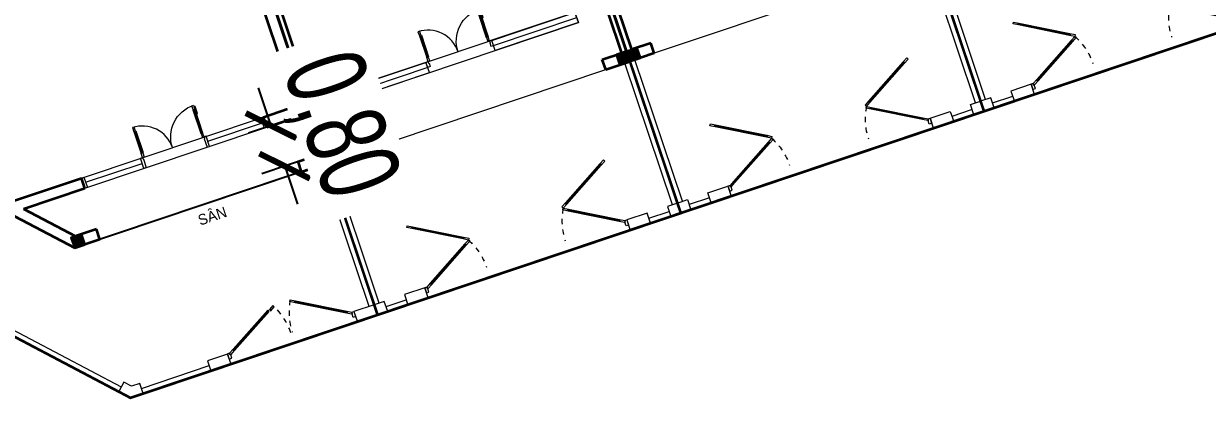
# Model space of a CAD drawing. Header units: metres. Extents: x 568336 to 569219, y 2065964 to 2066430.
# Drawn here: x 568539.76 to 568561.97, y 2066015.33 to 2066022.37 of the extents above; entities that cross this region are included whole.
import ezdxf

# ---------------------------------------------------------------- set-up
doc = ezdxf.new("R2010")
doc.units = ezdxf.units.M
for name, pattern in [('$AUDIT_BAD_LTYPE2', [0]), ('CENTER', [2, 1.25, -0.25, 0.25, -0.25]), ('HIDDEN', [0.375, 0.25, -0.125])]:
    doc.linetypes.add(name, pattern=pattern)
doc.layers.get('0').update_dxf_attribs({"linetype": 'CONTINUOUS'})
doc.layers.get('DEFPOINTS').update_dxf_attribs({"linetype": 'CONTINUOUS'})
doc.layers.add('-AREA', color=2, linetype='CONTINUOUS', plot=False)
for name, color, linetype, lineweight in [('-CENTER', 143, 'CENTER', 13), ('-CONCRETE', 1, 'CONTINUOUS', 35), ('-DOOR', 137, 'CONTINUOUS', 9), ('-HATCH', 8, 'CONTINUOUS', 5), ('-LINE1', 7, 'CONTINUOUS', 18), ('-LINE2', 252, 'CONTINUOUS', 9), ('-STEEL1', 1, 'CONTINUOUS', 35), ('-WALL', 4, 'CONTINUOUS', 35), ('A-NET THAY', 125, 'CONTINUOUS', 18), ('TEXT25', 2, 'CONTINUOUS', 13)]:
    doc.layers.add(name, color=color, linetype=linetype, lineweight=lineweight)
for name, color, linetype in [('-RANH GIOI LO DAT', 12, 'CONTINUOUS'), ('APOLIC', 7, 'CONTINUOUS'), ('ChiaLo', 128, 'CENTER')]:
    doc.layers.add(name, color=color, linetype=linetype)
doc.styles.add('KTHUOC', font='', dxfattribs={"width": 0.8})
doc.styles.add('SVN_AVO_thuong', font='')
doc.styles.get('KTHUOC').set_extended_font_data('.VnArial NarrowH')
doc.styles.get('SVN_AVO_thuong').set_extended_font_data('SVN-Avo')
doc.dimstyles.new('tien', dxfattribs={"dimscale": 0, "dimtxt": 1.5, "dimasz": 0.75, "dimexe": 0.45, "dimexo": 0, "dimgap": 0.25, "dimtad": 1, "dimzin": 1, "dimtxsty": 'KTHUOC', "dimblk1": 'ARCHTICK', "dimblk2": 'ARCHTICK', "dimsah": 1, "dimcen": 1, "dimdle": 0.45, "dimclrd": 37, "dimclre": 37, "dimclrt": 7, "dimaunit": 1, "dimadec": 0, "dimazin": 0, "dimtfac": 1, "dimtix": 1, "dimtofl": 0, "dimtmove": 2, "dimatfit": 3, "dimldrblk": 'ARCHTICK', "dimfxl": 1, "dimtfill": 1, "dimtolj": 1, "dimtzin": 1, "dimarcsym": 0})

# ---------------------------------------------------------------- blocks, each defined once
blk = doc.blocks.new('*U8')
for points in [[(22, 564), (22, 734), (50, 734), (50, 706), (27, 706), (27, 564)], [(0, 0), (50, 0), (50, -40), (60, -40), (60, -123), (0, -123)], [(1599, 0), (1549, 0), (1549, -40), (1539, -40), (1539, -123), (1599, -123)]]:
    blk.add_lwpolyline(points, close=True)
for points in [[(50, 670), (90, 670), (90, 770), (50, 770), (50, 670)], [(50, 673), (50, 100)], [(1549, 629), (1509, 629), (1509, 729), (1549, 729), (1549, 629)], [(1549, 632), (1549, 100)], [(50, 100), (90, 100), (90, 0), (50, 0), (50, 100)], [(1549, 100), (1509, 100), (1509, 0), (1549, 0), (1549, 100)]]:
    blk.add_lwpolyline(points)
at = {"ltscale": 0.3}
for points in [[(820, 0, 0.414214), (50, 770, 0.414214)], [(820, 0, -0.414214), (1549, 729, -0.414214)]]:
    blk.add_lwpolyline(points, format="xyb", dxfattribs=at)
at = {"layer": 'APOLIC', "linetype": '$AUDIT_BAD_LTYPE2'}
for p, q in [((70, 100), (70, 670)), ((90, 670), (90, 100)), ((1509, 629), (1509, 100)), ((1529, 100), (1529, 629))]:
    blk.add_line(p, q, dxfattribs=at)
blk = doc.blocks.new('A$C5C575821')
at = {"layer": '-CONCRETE'}
h = blk.add_hatch(color=256, dxfattribs=at)
h.dxf.hatch_style = 1
h.paths.add_polyline_path([(0, 200), (0, 0), (200, 0), (200, 200)])
blk.add_lwpolyline([(0, 0), (200, 0), (200, 200), (0, 200)], close=True, dxfattribs=at)
blk = doc.blocks.new('TRUC M4')
at = {"layer": '-WALL'}
for p in [(-200, 14600), (5600, 14600), (-200, 9000), (5600, 9000), (-200, 4300), (5600, 4300), (-200, -200), (5600, -200)]:
    blk.add_blockref('A$C5C575821', p, dxfattribs=at)
blk = doc.blocks.new('cua 2 canh')
at = {"ltscale": 100}
for p, q in [((205834, 29901), (204986, 29411)), ((205003, 29381), (205852, 29871)), ((205834, 28761), (204986, 29251)), ((205003, 29281), (205852, 28791))]:
    blk.add_line(p, q, dxfattribs=at)
at = {"color": 8, "ltscale": 100}
for points in [[(204983, 29395), (204988, 29387), (205854, 29887), (205849, 29895)], [(204983, 29267), (204988, 29275), (205854, 28775), (205849, 28767)]]:
    blk.add_lwpolyline(points, close=True, dxfattribs=at)
at = {"ltscale": 100}
for points in [[(205841, 29890), (205849, 29895), (205854, 29887), (205846, 29882), (205852, 29871), (205938, 29921), (205921, 29951), (205834, 29901)], [(204917, 29331), (205003, 29381), (204997, 29392), (204988, 29387), (204983, 29395), (204992, 29400), (204986, 29411), (204899, 29361)], [(204917, 29331), (205003, 29281), (204997, 29270), (204988, 29275), (204983, 29267), (204992, 29262), (204986, 29251), (204899, 29301)], [(205841, 28772), (205849, 28767), (205854, 28775), (205846, 28780), (205852, 28791), (205938, 28741), (205921, 28711), (205834, 28761)], [(205928, 28706), (205938, 28706), (205938, 28741), (205978, 28741), (205978, 28641), (205928, 28641)]]:
    blk.add_lwpolyline(points, close=True, dxfattribs=at)
at = {"color": 8, "linetype": 'HIDDEN', "ltscale": 10}
blk.add_arc((205938, 28741), 1180, 150, 180, dxfattribs=at)
blk = doc.blocks.new('M4- T1')
at = {"layer": '-DOOR'}
for p, q in [((717458, 32741), (719140, 32741)), ((720440, 32741), (722088, 32741))]:
    blk.add_line(p, q, dxfattribs=at)
for points in [[(719213, 32741), (717458, 32741), (717458, 32541), (722088, 32541), (722088, 32741), (720366, 32741)], [(719140, 32641), (717458, 32641)], [(720440, 32641), (722088, 32641)]]:
    blk.add_lwpolyline(points, dxfattribs=at)
for points in [[(719140, 32741), (717458, 32741), (717458, 32541), (719140, 32541)], [(720440, 32741), (722088, 32741), (722088, 32541), (720440, 32541)]]:
    blk.add_lwpolyline(points, close=True, dxfattribs=at)
at = {"layer": '-HATCH'}
blk.add_line((717458, 32741), (722088, 32741), dxfattribs=at)
at = {"layer": '-LINE1', "lineweight": 18}
for p, q in [((716773, 32541), (716773, 28541)), ((722773, 32541), (722773, 28541)), ((716872, 28741), (716872, 31541)), ((722673, 28741), (722673, 31541)), ((716973, 28641), (717373, 28641)), ((722173, 28641), (722573, 28641))]:
    blk.add_line(p, q, dxfattribs=at)
at = {"layer": '-LINE1'}
blk.add_line((717253, 31541), (722293, 31541), dxfattribs=at)
at = {"layer": '-LINE1', "lineweight": 18}
for points in [[(716773, 28541), (716973, 28541), (716973, 28741), (716773, 28741)], [(717373, 28541), (717773, 28541), (717773, 28741), (717373, 28741)], [(721773, 28541), (722173, 28541), (722173, 28741), (721773, 28741)], [(722573, 28541), (722773, 28541), (722773, 28741), (722573, 28741)]]:
    blk.add_lwpolyline(points, close=True, dxfattribs=at)
at = {"layer": '-RANH GIOI LO DAT', "linetype": 'HIDDEN', "ltscale": 10, "const_width": 50}
blk.add_lwpolyline([(716773, 48541), (722773, 48541), (722773, 28541), (716773, 28541)], close=True, dxfattribs=at)
at = {"layer": '-WALL'}
for p, q in [((716773, 40741), (716773, 32541)), ((716872, 32741), (716872, 36241)), ((717458, 32741), (716872, 32741)), ((717458, 32541), (717458, 32741)), ((716773, 32541), (716773, 31541)), ((716872, 32541), (717458, 32541)), ((716872, 31741), (716872, 32541)), ((722673, 32541), (722673, 31741)), ((722773, 31541), (722773, 32541)), ((717253, 31541), (716773, 31541)), ((717253, 31741), (716872, 31741)), ((717253, 31741), (717253, 31541)), ((722293, 31741), (722673, 31741)), ((722293, 31541), (722293, 31741)), ((722293, 31541), (722773, 31541))]:
    blk.add_line(p, q, dxfattribs=at)
at = {"layer": '-DOOR', "xscale": -0.8130081300813009, "yscale": 0.8130081300813009, "zscale": 0.8130081300813009}
blk.add_blockref('*U8', (720440, 32741), dxfattribs=at)
at = {"layer": '-STEEL1'}
blk.add_blockref('TRUC M4', (716973, 31741), dxfattribs=at)
at = {"layer": 'A-NET THAY', "color": 2, "true_color": 0xf1eb1f, "xscale": -1}
blk.add_blockref('cua 2 canh', (923751, 0), dxfattribs=at)
at = {"layer": 'A-NET THAY', "color": 2, "true_color": 0xf1eb1f}
blk.add_blockref('cua 2 canh', (515794, 0), dxfattribs=at)
blk = doc.blocks.new('*U31')
for points in [[(22, 564), (22, 734), (50, 734), (50, 706), (27, 706), (27, 564)], [(0, 0), (50, 0), (50, -40), (60, -40), (60, -246), (0, -246)], [(1599, 0), (1549, 0), (1549, -40), (1539, -40), (1539, -246), (1599, -246)]]:
    blk.add_lwpolyline(points, close=True)
for points in [[(50, 670), (90, 670), (90, 770), (50, 770), (50, 670)], [(50, 673), (50, 100)], [(1549, 629), (1509, 629), (1509, 729), (1549, 729), (1549, 629)], [(1549, 632), (1549, 100)], [(50, 100), (90, 100), (90, 0), (50, 0), (50, 100)], [(1549, 100), (1509, 100), (1509, 0), (1549, 0), (1549, 100)]]:
    blk.add_lwpolyline(points)
at = {"ltscale": 0.3}
for points in [[(820, 0, 0.414214), (50, 770, 0.414214)], [(820, 0, -0.414214), (1549, 729, -0.414214)]]:
    blk.add_lwpolyline(points, format="xyb", dxfattribs=at)
at = {"layer": 'APOLIC', "linetype": '$AUDIT_BAD_LTYPE2'}
for p, q in [((70, 100), (70, 670)), ((90, 670), (90, 100)), ((1509, 629), (1509, 100)), ((1529, 100), (1529, 629))]:
    blk.add_line(p, q, dxfattribs=at)
blk = doc.blocks.new('TRUC M6')
at = {"layer": '-WALL'}
for p in [(-200, 12490), (4900, 12490), (6600, 12490), (-200, 6890), (-200, 2190), (6600, 2190), (-200, -200), (1813, -2310), (6600, -2310)]:
    blk.add_blockref('A$C5C575821', p, dxfattribs=at)
blk = doc.blocks.new('cong 2 canh')
at = {"ltscale": 100}
for p, q in [((547984, -107651), (547135, -108141)), ((547153, -108172), (548002, -107682)), ((549365, -108172), (548516, -107682)), ((548534, -107651), (549382, -108141))]:
    blk.add_line(p, q, dxfattribs=at)
at = {"color": 8, "ltscale": 100}
for points in [[(548004, -107666), (547999, -107657), (547133, -108157), (547138, -108166)], [(548514, -107666), (548519, -107657), (549385, -108157), (549380, -108166)]]:
    blk.add_lwpolyline(points, close=True, dxfattribs=at)
at = {"ltscale": 100}
for points in [[(548103, -107601), (548016, -107651), (548022, -107662), (548031, -107657), (548036, -107666), (548027, -107671), (548034, -107682), (548120, -107632)], [(548447, -107601), (548534, -107651), (548527, -107662), (548519, -107657), (548514, -107666), (548522, -107671), (548516, -107682), (548430, -107632)], [(547059, -108226), (547049, -108226), (547049, -108191), (547009, -108191), (547009, -108291), (547059, -108291)], [(547147, -108161), (547138, -108166), (547133, -108157), (547142, -108152), (547135, -108141), (547049, -108191), (547066, -108222), (547153, -108172)], [(549371, -108161), (549380, -108166), (549385, -108157), (549376, -108152), (549382, -108141), (549469, -108191), (549451, -108222), (549365, -108172)], [(549459, -108226), (549469, -108226), (549469, -108191), (549509, -108191), (549509, -108291), (549459, -108291)]]:
    blk.add_lwpolyline(points, close=True, dxfattribs=at)
at = {"color": 8, "linetype": 'HIDDEN', "ltscale": 10}
for centre, start, end in [((547081, -108191), 0, 30), ((549469, -108191), 150, 180)]:
    blk.add_arc(centre, 1180, start, end, dxfattribs=at)
blk = doc.blocks.new('M6-T1')
at = {"layer": '-AREA'}
blk.add_lwpolyline([(204886, -102101), (199899, -102101), (197886, -99991), (197886, -87101), (204886, -87101)], close=True, dxfattribs=at)
at = {"layer": '-DOOR'}
for p, q in [((200435, -100901), (204035, -100901)), ((200485, -101001), (201602, -101001)), ((202902, -101001), (203985, -101001)), ((200435, -101101), (204035, -101101))]:
    blk.add_line(p, q, dxfattribs=at)
for points in [[(200485, -101101), (200435, -101101), (200435, -100901), (200485, -100901)], [(203985, -101101), (204035, -101101), (204035, -100901), (203985, -100901)]]:
    blk.add_lwpolyline(points, close=True, dxfattribs=at)
at = {"layer": '-LINE1', "linetype": 'Continuous', "ltscale": 10}
for points in [[(196782, -101586), (199896, -104851)], [(204786, -104901), (204786, -102101)], [(200246, -105002), (201586, -104997)]]:
    blk.add_lwpolyline(points, dxfattribs=at)
at = {"layer": '-LINE1', "lineweight": 18}
for points in [[(200082, -104901), (199969, -104782), (199824, -104920), (199996, -105101)], [(199996, -105101), (200246, -105101), (200246, -104901), (200082, -104901)]]:
    blk.add_lwpolyline(points, dxfattribs=at)
for points in [[(201586, -105101), (201986, -105101), (201986, -104901), (201586, -104901)], [(204486, -105101), (204886, -105101), (204886, -104901), (204486, -104901)]]:
    blk.add_lwpolyline(points, close=True, dxfattribs=at)
at = {"layer": '-LINE2'}
for p, q in [((200435, -101101), (204035, -101101)), ((200399, -102101), (204386, -102101))]:
    blk.add_line(p, q, dxfattribs=at)
at = {"layer": '-RANH GIOI LO DAT', "linetype": 'HIDDEN', "ltscale": 10, "const_width": 50}
blk.add_lwpolyline([(204886, -85101), (193941, -85101), (193327, -98109), (199996, -105101), (204886, -105101)], close=True, dxfattribs=at)
at = {"layer": '-WALL'}
for p, q in [((204886, -102101), (204886, -87101)), ((204686, -100901), (204686, -92601)), ((197886, -99991), (199899, -102101)), ((199030, -100901), (200435, -100901)), ((200435, -101101), (200435, -100901)), ((204035, -100901), (204686, -100901)), ((204035, -101101), (204035, -100901)), ((199221, -101101), (199984, -101901)), ((199221, -101101), (200435, -101101)), ((204035, -101101), (204686, -101101)), ((204686, -101901), (204686, -101101)), ((200399, -101901), (199984, -101901)), ((200399, -102101), (200399, -101901)), ((204386, -101901), (204686, -101901)), ((204386, -102101), (204386, -101901)), ((200399, -102101), (199899, -102101)), ((204386, -102101), (204886, -102101))]:
    blk.add_line(p, q, dxfattribs=at)
at = {"layer": '-DOOR', "xscale": -0.8130081300813009, "yscale": 0.8130081300813009, "zscale": 0.8130081300813009}
blk.add_blockref('*U31', (202902, -100901), dxfattribs=at)
at = {"layer": '-LINE1', "rotation": 0.001305204122530987}
blk.add_blockref('cong 2 canh', (-345026, 3278), dxfattribs=at)
at = {"layer": '-STEEL1'}
blk.add_blockref('TRUC M6', (198086, -99791), dxfattribs=at)
at = {"layer": 'TEXT25', "style": 'SVN_AVO_thuong'}
blk.add_text('SÂN', height=200, rotation=0, dxfattribs=at).set_placement((202262, -102456))
blk = doc.blocks.new('_ArchTick')
at = {"color": 0, "linetype": 'ByBlock', "const_width": 0.15}
blk.add_lwpolyline([(-0.5, -0.5), (0.5, 0.5)], dxfattribs=at)
blk = doc.blocks.new('*D211')
at = {"color": 37, "lineweight": -2, "transparency": 16777216}
for p, q in [((568544.405, 2066020.462), (568544.167, 2066021.173)), ((568544.94, 2066020.642), (568543.979, 2066020.319)), ((568545.194, 2066019.883), (568544.233, 2066019.561)), ((568544.66, 2066019.704), (568544.899, 2066018.993))]:
    blk.add_line(p, q, dxfattribs=at)
at = {"color": 37, "lineweight": -2, "transparency": 16777216, "xscale": 0.75, "yscale": 0.75, "zscale": 0.75}
for p, rotation in [((568544.405, 2066020.462), 288.5517073472485), ((568544.66, 2066019.704), 108.5517073472485)]:
    blk.add_blockref('_ArchTick', p, dxfattribs=dict(at, rotation=rotation))
at = {"color": 7, "transparency": 16777216, "insert": (568545.624, 2066020.449), "char_height": 1.5, "attachment_point": 5, "rotation": 288.5517, "style": 'KTHUOC', "bg_fill": 3, "box_fill_scale": 1.1, "bg_fill_color": 256, "bg_fill_true_color": 13158600, "bg_fill_transparency": 0}
blk.add_mtext('\\A1;0,80 ', dxfattribs=at)
at = {"layer": 'DEFPOINTS', "color": 0, "transparency": 16777216}
for p in [(568544.94, 2066020.642), (568545.194, 2066019.883), (568544.66, 2066019.704)]:
    blk.add_point(p, dxfattribs=at)

msp = doc.modelspace()

# ---------------------------------------------------------------- linework, layer by layer
at = {"layer": 'ChiaLo', "ltscale": 5}
for points in [[(568551.415, 2066039.691), (568557.778, 2066020.731)], [(568545.727, 2066037.783), (568552.09, 2066018.822)], [(568540.039, 2066035.874), (568546.402, 2066016.913)]]:
    msp.add_lwpolyline(points, dxfattribs=at)

# ---------------------------------------------------------------- block references
at = {"layer": '-CENTER', "color": 2, "true_color": 0xf1eb1f, "yscale": 0.001, "zscale": 0.001}
for p, xscale, rotation in [((567887.331, 2065765.627), 0.001, 18.55149973248752), ((569246.386, 2066221.722), -0.001, 18.55170734854561), ((567875.955, 2065761.809), 0.001, 18.55149973248752)]:
    msp.add_blockref('M4- T1', p, dxfattribs=dict(at, xscale=xscale, rotation=rotation))
at = {"layer": '-WALL', "color": 2, "true_color": 0xf1eb1f, "xscale": 0.001, "yscale": 0.001, "zscale": 0.001, "rotation": 18.55170735274905}
msp.add_blockref('M6-T1', (568318.724, 2066051.366), dxfattribs=at)

# ---------------------------------------------------------------- next in the draw order: dimensions: what is measured, and where the dimension line sits
dim = msp.add_aligned_dim(p1=(568544.94, 2066020.642), p2=(568545.194, 2066019.883), distance=-0.563, dimstyle='tien', override={"dimscale": 1, "dimpost": ' '})
dim.commit()
dim.dimension.update_dxf_attribs({"geometry": '*D211', "text_midpoint": (568545.624, 2066020.449)})

doc.saveas('drawing.dxf')
